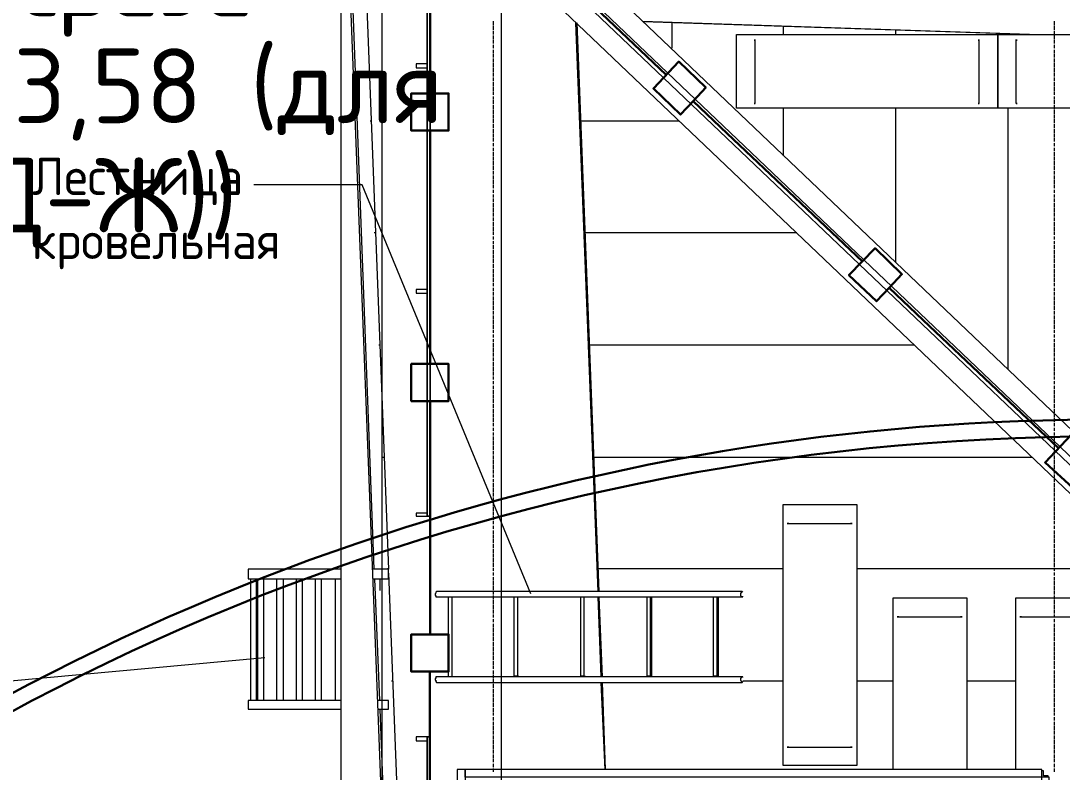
# Model space of a CAD drawing. Header units: millimetres. Extents: x -42533 to 645315, y 3457 to 82611.
# Drawn here: x 587005 to 592579, y 50586 to 54609 of the extents above; entities that cross this region are included whole.
import ezdxf

# ---------------------------------------------------------------- set-up
doc = ezdxf.new("R2010")
doc.units = ezdxf.units.MM
for name, color, linetype, true_color in [('PDF _!ЭОМ.Молниезащита', 7, 'Continuous', 0x954a95), ('PDF _Аннотация', 7, 'Continuous', 0xbababa), ('PDF _Антураж', 7, 'Continuous', 0xbababa), ('PDF _Каркас', 7, 'Continuous', 0xbababa), ('PDF _Крыша штриховка', 7, 'Continuous', 0xbababa), ('PDF _Обобщенные модели', 7, 'Continuous', 0xbababa), ('PDF _Оборудование', 7, 'Continuous', 0xbababa), ('PDF _Ограждение', 7, 'Continuous', 0xbababa), ('PDF _Оси', 7, 'Continuous', 0xbababa)]:
    doc.layers.add(name, color=color, linetype=linetype, true_color=true_color)
doc.layers.add('PDF _Линии', color=7, linetype='Continuous')
doc.layers.add('PDF _Текст', color=7, linetype='Continuous')
doc.styles.add('PDF GOST Common', font='GOST_Common.ttf')
doc.styles.add('PDF ISOCPEUR', font='isocpeur.ttf')

msp = doc.modelspace()

# ---------------------------------------------------------------- linework, layer by layer
at = {"layer": 'PDF _!ЭОМ.Молниезащита', "color": 1, "lineweight": 30}
msp.add_lwpolyline([(606301.1, 30064.4, 0.304456), (607186.6, 48735.9, 0.290106), (591089.9, 56784)], format="xyb", dxfattribs=at)
at = {"layer": 'PDF _!ЭОМ.Молниезащита', "color": 5, "lineweight": 30}
for points in [[(590458.8, 54319), (589734.6, 55009.4), (589336.4, 55386.3), (588819.7, 55373.6)], [(589196.7, 55373.6), (589196.7, 54470.3), (589196.7, 54220.4), (589294.1, 54220.4), (589294.1, 54021.3), (589095, 54021.3), (589095, 54220.4), (589196.7, 54220.4)], [(591509.2, 53319.5), (590784.9, 54005.6), (590602.8, 54179.2), (590535, 54107.2), (590391, 54247), (590526.6, 54391), (590670.6, 54251.2), (590602.8, 54179.2)], [(589196.7, 54021.3), (589196.7, 53021.8), (589196.7, 52771.9), (589294.1, 52771.9), (589294.1, 52572.8), (589095, 52572.8), (589095, 52771.9), (589196.7, 52771.9)], [(592559.5, 52319.9), (591835.3, 53006), (591653.2, 53179.7), (591585.4, 53107.7), (591437.2, 53247.5), (591576.9, 53391.5), (591720.9, 53251.7), (591653.2, 53179.7)], [(589196.7, 52572.8), (589196.7, 51573.3), (589196.7, 51323.4), (589294.1, 51323.4), (589294.1, 51124.3), (589095, 51124.3), (589095, 51323.4), (589196.7, 51323.4)], [(593609.9, 51316.1), (592885.7, 52006.5), (592703.5, 52180.2), (592635.8, 52108.2), (592487.5, 52243.7), (592627.3, 52391.9), (592771.3, 52252.2), (592703.5, 52180.2)], [(589194.6, 51124.3), (589194.6, 50124.8), (589194.6, 49874.9), (589292, 49874.9), (589292, 49675.8), (589092.9, 49675.8), (589092.9, 49874.9), (589194.6, 49874.9)]]:
    msp.add_lwpolyline(points, dxfattribs=at)
at = {"layer": 'PDF _!ЭОМ.Молниезащита', "lineweight": 30}
msp.add_lwpolyline([(602328.6, 32105.7, 0.359324), (602417.4, 47908.9, 0.35956), (586922.3, 50989.1, 0.362695), (581016.9, 36470.7)], format="xyb", dxfattribs=at)
at = {"layer": 'PDF _!ЭОМ.Молниезащита', "lineweight": 13}
msp.add_circle((592805, 40061.1), 16795.3, dxfattribs=at)
at = {"layer": 'PDF _!ЭОМ.Молниезащита', "color": 116, "lineweight": 30, "true_color": 0x136734}
msp.add_circle((592805, 40061.1), 12322.7, dxfattribs=at)
at = {"layer": 'PDF _Аннотация', "color": 8, "lineweight": 9}
for points in [[(589734.6, 51540.6), (588832.4, 53730.3), (588658.8, 53730.3), (588252.2, 53730.3)], [(588311.5, 51197.6), (586930.8, 51070.5), (586401.3, 51070.5), (585173.1, 51070.5)]]:
    msp.add_lwpolyline(points, dxfattribs=at)
at = {"layer": 'PDF _Антураж', "color": 8, "lineweight": 18}
for points in [[(588896, 51671.9), (588764.7, 55191.5), (588756.2, 55191.5)], [(588836.7, 55191.5), (588972.2, 51671.9)], [(590094.6, 51553.3), (589976, 54598.5)], [(589980.2, 54598.5), (590098.8, 51553.3)], [(590331.7, 54607), (592457.9, 54535)], [(592385.9, 54535), (590336, 54602.8)], [(588972.2, 51650.7), (589124.7, 47720.3), (588836.7, 40244.9)], [(588925.6, 50968.8), (588900.2, 51621.1)], [(590111.5, 51095.9), (590094.6, 51523.7)], [(590098.8, 51523.7), (590115.7, 51095.9)], [(590115.7, 51066.3), (590132.7, 50600.4), (590111.5, 51066.3)], [(588925.6, 50922.3), (589048.4, 47720.3), (589031.5, 47716.1)]]:
    msp.add_lwpolyline(points, dxfattribs=at)
at = {"layer": 'PDF _Каркас', "lineweight": 9}
for points in [[(590865.4, 51553.3), (589230.6, 51553.3), (589226.3, 51549.1), (589226.3, 51544.8), (589222.1, 51540.6), (589222.1, 51536.4), (589222.1, 51532.1), (589226.3, 51532.1), (589226.3, 51527.9), (589226.3, 51523.7), (589230.6, 51523.7), (590865.4, 51523.7), (590869.6, 51523.7), (590869.6, 51527.9)], [(589662.6, 51100.1), (589645.6, 51100.1), (589645.6, 51523.7)], [(589662.6, 51523.7), (589662.6, 51100.1), (589671, 51100.1)], [(590018.3, 51100.1), (590001.4, 51100.1), (590001.4, 51523.7), (590018.3, 51523.7), (590018.3, 51100.1), (590026.8, 51100.1)], [(590374.1, 51100.1), (590357.2, 51100.1), (590357.2, 51523.7), (590374.1, 51523.7), (590374.1, 51100.1), (590382.6, 51100.1), (590382.6, 51519.4)], [(590729.9, 51100.1), (590712.9, 51100.1), (590712.9, 51523.7), (590729.9, 51523.7), (590729.9, 51100.1), (590738.3, 51100.1), (590738.3, 51519.4)], [(590869.6, 51549.1), (590865.4, 51553.3), (590861.2, 51549.1), (590861.2, 51544.8), (590856.9, 51544.8), (590856.9, 51540.6), (590856.9, 51536.4), (590856.9, 51532.1), (590861.2, 51527.9), (590861.2, 51523.7), (590865.4, 51523.7)], [(590865.4, 51095.9), (589230.6, 51095.9), (589226.3, 51095.9), (589226.3, 51091.7), (589226.3, 51087.4), (589222.1, 51087.4), (589222.1, 51083.2), (589222.1, 51079), (589226.3, 51079), (589226.3, 51074.7), (589226.3, 51070.5), (589230.6, 51066.3), (590865.4, 51066.3), (590869.6, 51070.5)], [(590869.6, 51091.7), (590869.6, 51095.9), (590865.4, 51095.9), (590861.2, 51095.9), (590861.2, 51091.7), (590856.9, 51087.4), (590856.9, 51083.2), (590856.9, 51079), (590861.2, 51074.7), (590861.2, 51070.5), (590865.4, 51066.3)]]:
    msp.add_lwpolyline(points, dxfattribs=at)
msp.add_lwpolyline([(589294.1, 51523.7), (589311, 51523.7), (589311, 51095.9), (589294.1, 51095.9)], close=True, dxfattribs=at)
at = {"layer": 'PDF _Крыша штриховка', "color": 8, "lineweight": 9}
for points in [[(590488.5, 54598.5), (590488.5, 54463)], [(591085.6, 54577.4), (591085.6, 54535)], [(591687.1, 54556.2), (591687.1, 54535)], [(592288.5, 54535), (592288.5, 54535)], [(591085.6, 54141.1), (591085.6, 53887)], [(591687.1, 54141.1), (591687.1, 53315.2)], [(592288.5, 54141.1), (592288.5, 52743.5)], [(588874.8, 54073.4), (588879, 54073.4)], [(590001.4, 54073.4), (590530.8, 54073.4)], [(588896, 53476.2), (588904.4, 53476.2)], [(590022.6, 53476.2), (591157.6, 53476.2)], [(588921.4, 52874.7), (588925.6, 52874.7)], [(590048, 52874.7), (591788.7, 52874.7)], [(588942.6, 52273.3), (588951, 52273.3)], [(590069.2, 52273.3), (592415.5, 52273.3)], [(588968, 51676.1), (588972.2, 51676.1)], [(590090.3, 51676.1), (591085.6, 51676.1)], [(591479.5, 51676.1), (593046.6, 51676.1)], [(588989.1, 51074.7), (588997.6, 51074.7)], [(590869.6, 51074.7), (591085.6, 51074.7)], [(591479.5, 51074.7), (591674.4, 51074.7)], [(592068.2, 51074.7), (592330.8, 51074.7)]]:
    msp.add_lwpolyline(points, dxfattribs=at)
at = {"layer": 'PDF _Линии', "color": 8, "lineweight": 9}
for points in [[(581492.6, 32858.5), (588938.3, 32858.5), (588938.3, 55733.6)], [(553827.3, 24730.9), (582318.5, 24654.6), (582229.5, 32125.8), (589577.9, 32125.8), (589577.9, 54975.5), (598506, 54975.5), (598785.5, 20686.1), (592369, 20686.1), (592432.5, 12524.6), (585626.3, 12571.2), (585592.4, 14451.7), (550752.4, 14451.7), (550752.4, 12478), (543802.2, 12478), (543764.1, 20783.5), (537415.3, 20800.5), (537356, 32655.2)]]:
    msp.add_lwpolyline(points, dxfattribs=at)
msp.add_lwpolyline([(588718.1, 50168.4), (588946.8, 50168.4), (588752, 55204.2), (588718.1, 55212.7)], close=True, dxfattribs=at)
at = {"layer": 'PDF _Обобщенные модели', "color": 8, "lineweight": 9}
for points in [[(592233.4, 54535), (592233.4, 54530.8), (592233.4, 54513.8), (592233.4, 54505.4), (592233.4, 54166.5), (592233.4, 54162.3), (592233.4, 54158.1), (592233.4, 54141.1), (590835.8, 54141.1), (590835.8, 54158.1), (590835.8, 54162.3), (590835.8, 54166.5), (590835.8, 54505.4), (590835.8, 54513.8), (590835.8, 54530.8), (590835.8, 54535)], [(593635.3, 54535), (593635.3, 54530.8), (593635.3, 54513.8), (593635.3, 54505.4), (593635.3, 54166.5), (593635.3, 54162.3), (593635.3, 54158.1), (593635.3, 54141.1), (592233.4, 54141.1), (592233.4, 54158.1), (592233.4, 54162.3), (592233.4, 54166.5), (592233.4, 54505.4), (592233.4, 54513.8), (592233.4, 54530.8), (592233.4, 54535)], [(591085.6, 52019.2), (591102.6, 52019.2), (591106.8, 52019.2), (591111.1, 52019.2), (591449.9, 52019.2), (591458.4, 52019.2), (591462.6, 52019.2), (591479.5, 52019.2), (591479.5, 50621.5), (591462.6, 50621.5), (591458.4, 50621.5), (591449.9, 50621.5), (591111.1, 50621.5), (591106.8, 50621.5), (591102.6, 50621.5), (591085.6, 50621.5)]]:
    msp.add_lwpolyline(points, close=True, dxfattribs=at)
for points in [[(590933.2, 54501.1), (590933.2, 54509.6), (590933.2, 54166.5)], [(592131.8, 54501.1), (592131.8, 54509.6), (592131.8, 54166.5)], [(592330.8, 54509.6), (592330.8, 54166.5)], [(592335.1, 54501.1), (592335.1, 54509.6)], [(590933.2, 54162.3), (590933.2, 54170.8)], [(592131.8, 54162.3), (592131.8, 54170.8)], [(592335.1, 54162.3), (592335.1, 54170.8)], [(591115.3, 51917.6), (591106.8, 51917.6), (591454.1, 51917.6), (591445.6, 51917.6)], [(591674.4, 50600.4), (591674.4, 51519.4), (591691.3, 51519.4), (591699.8, 51519.4), (592038.6, 51519.4), (592042.8, 51519.4), (592047.1, 51519.4), (592064, 51519.4), (592068.2, 51519.4), (592068.2, 50600.4)], [(592330.8, 50600.4), (592330.8, 51519.4), (592347.8, 51519.4), (592356.2, 51519.4), (592695.1, 51519.4), (592699.3, 51519.4), (592703.5, 51519.4), (592720.5, 51519.4), (592724.7, 51519.4), (592724.7, 50121.8), (592720.5, 50121.8), (592703.5, 50121.8), (592699.3, 50121.8), (592695.1, 50121.8), (592508.7, 50121.8)], [(591704, 51417.8), (591695.5, 51417.8), (592042.8, 51417.8), (592034.4, 51417.8)], [(592360.5, 51417.8), (592352, 51417.8), (592699.3, 51417.8), (592690.8, 51417.8)], [(591115.3, 50719), (591106.8, 50719), (591454.1, 50719), (591445.6, 50719)]]:
    msp.add_lwpolyline(points, dxfattribs=at)
at = {"layer": 'PDF _Оборудование', "color": 8, "lineweight": 18}
for points in [[(588718.1, 51671.9), (588447, 51671.9), (588222.5, 51671.9), (588222.5, 51621.1), (588447, 51621.1), (588718.1, 51621.1), (588718.1, 50968.8), (588447, 50968.8), (588222.5, 50968.8), (588222.5, 50922.3), (588447, 50922.3), (588718.1, 50922.3)], [(588235.3, 50968.8), (588235.3, 51621.1)], [(588264.9, 51621.1), (588264.9, 50968.8)], [(588273.4, 50968.8), (588273.4, 51621.1)], [(588303, 51621.1), (588303, 50968.8)], [(588375, 50968.8), (588375, 51621.1)], [(588408.9, 51621.1), (588408.9, 50968.8)], [(588480.9, 50968.8), (588480.9, 51621.1)], [(588510.5, 51621.1), (588510.5, 50968.8)], [(588582.6, 50968.8), (588582.6, 51621.1)], [(588612.2, 51621.1), (588612.2, 50968.8)]]:
    msp.add_lwpolyline(points, dxfattribs=at)
at = {"layer": 'PDF _Оборудование', "lineweight": 18}
for points in [[(588891.7, 51621.1), (588972.2, 51621.1), (588972.2, 51671.9), (588887.5, 51671.9)], [(588688.4, 50968.8), (588688.4, 51621.1)], [(588925.6, 51621.1), (588925.6, 51557.6)], [(588917.1, 50922.3), (588972.2, 50922.3), (588972.2, 50968.8), (588917.1, 50968.8)]]:
    msp.add_lwpolyline(points, dxfattribs=at)
at = {"layer": 'PDF _Ограждение', "color": 8, "lineweight": 9}
for points in [[(589196.7, 55373.6), (589196.7, 51955.7), (589179.7, 51955.7), (589179.7, 55382.1), (589188.2, 55382.1), (589179.7, 55382.1), (589179.7, 51955.7), (589196.7, 51955.7)], [(589120.4, 54357.1), (589158.6, 54357.1), (589179.7, 54357.1), (589179.7, 54378.3), (589158.6, 54378.3), (589120.4, 54378.3)], [(589120.4, 53150), (589158.6, 53150), (589179.7, 53150), (589179.7, 53171.2), (589158.6, 53171.2), (589120.4, 53171.2)], [(589120.4, 51955.7), (589158.6, 51955.7), (589179.7, 51955.7), (589179.7, 51972.6), (589158.6, 51972.6), (589120.4, 51972.6)], [(589120.4, 50752.8), (589158.6, 50752.8), (589179.7, 50752.8), (589179.7, 50774), (589158.6, 50774), (589120.4, 50774)], [(589196.7, 50774), (589179.7, 50774), (589179.7, 32612.8), (589179.7, 50774), (589196.7, 50774), (589196.7, 32604.4), (589188.2, 32604.4), (589196.7, 32604.4)], [(592470.6, 50558), (592470.6, 50600.4), (589383, 50600.4), (589383, 46373.5), (589340.7, 46373.5), (589340.7, 46331.1), (592470.6, 46331.1), (592470.6, 50558), (589383, 50558), (589383, 50600.4), (589340.7, 50600.4), (589340.7, 46373.5), (592470.6, 46373.5), (592470.6, 46331.1), (592508.7, 46331.1), (592508.7, 50558)]]:
    msp.add_lwpolyline(points, close=True, dxfattribs=at)
for points in [[(589323.7, 55373.6), (594147.8, 50774), (598976.1, 55373.6)], [(598925.3, 55373.6), (594147.8, 50820.6), (589374.6, 55373.6)], [(589531.3, 55373.6), (594147.8, 50968.8), (594147.8, 50820.6), (594147.8, 50795.2), (594147.8, 50774), (594147.8, 50625.8), (594135.1, 50634.3)], [(594130.9, 50638.5), (589196.7, 55344)], [(592504.5, 50558), (592504.5, 50566.5), (592479.1, 50566.5), (592479.1, 50591.9), (592470.6, 50591.9)]]:
    msp.add_lwpolyline(points, dxfattribs=at)
at = {"layer": 'PDF _Оси', "color": 8, "lineweight": 9}
for points in [[(589535.5, 54585.8), (589535.5, 54607)], [(589535.5, 54560.4), (589535.5, 54581.6)], [(592538.4, 54585.8), (592538.4, 54607)], [(592538.4, 54560.4), (592538.4, 54581.6)], [(589535.5, 54535), (589535.5, 54556.2)], [(589535.5, 54509.6), (589535.5, 54530.8)], [(592538.4, 54535), (592538.4, 54556.2)], [(592538.4, 54509.6), (592538.4, 54530.8)], [(589535.5, 54488.4), (589535.5, 54505.4)], [(589535.5, 54484.2), (589535.5, 54484.2)], [(589535.5, 54463), (589535.5, 54479.9)], [(589535.5, 54458.8), (589535.5, 54458.8)], [(592538.4, 54488.4), (592538.4, 54505.4)], [(592538.4, 54484.2), (592538.4, 54484.2)], [(592538.4, 54463), (592538.4, 54479.9)], [(592538.4, 54458.8), (592538.4, 54458.8)], [(589535.5, 54437.6), (589535.5, 54454.5)], [(589535.5, 54412.2), (589535.5, 54433.4)], [(589535.5, 54386.8), (589535.5, 54407.9)], [(592538.4, 54437.6), (592538.4, 54454.5)], [(592538.4, 54412.2), (592538.4, 54433.4)], [(592538.4, 54386.8), (592538.4, 54407.9)], [(589535.5, 54361.4), (589535.5, 54382.5)], [(589535.5, 54335.9), (589535.5, 54357.1)], [(592538.4, 54361.4), (592538.4, 54382.5)], [(592538.4, 54335.9), (592538.4, 54357.1)], [(589535.5, 54310.5), (589535.5, 54331.7)], [(589535.5, 54285.1), (589535.5, 54306.3)], [(592538.4, 54310.5), (592538.4, 54331.7)], [(592538.4, 54285.1), (592538.4, 54306.3)], [(589535.5, 54259.7), (589535.5, 54280.9)], [(589535.5, 54234.3), (589535.5, 54255.5)], [(592538.4, 54259.7), (592538.4, 54280.9)], [(592538.4, 54234.3), (592538.4, 54255.5)], [(589535.5, 54213.1), (589535.5, 54230.1)], [(589535.5, 54208.9), (589535.5, 54208.9)], [(589535.5, 54187.7), (589535.5, 54204.6)], [(589535.5, 54162.3), (589535.5, 54183.5)], [(592538.4, 54213.1), (592538.4, 54230.1)], [(592538.4, 54208.9), (592538.4, 54208.9)], [(592538.4, 54187.7), (592538.4, 54204.6)], [(592538.4, 54162.3), (592538.4, 54183.5)], [(589535.5, 54136.9), (589535.5, 54158.1)], [(589535.5, 54111.5), (589535.5, 54132.6)], [(592538.4, 54136.9), (592538.4, 54158.1)], [(592538.4, 54111.5), (592538.4, 54132.6)], [(589535.5, 54086.1), (589535.5, 54107.2)], [(589535.5, 54060.6), (589535.5, 54081.8)], [(592538.4, 54086.1), (592538.4, 54107.2)], [(592538.4, 54060.6), (592538.4, 54081.8)], [(589535.5, 54035.2), (589535.5, 54056.4)], [(589535.5, 54009.8), (589535.5, 54031)], [(592538.4, 54035.2), (592538.4, 54056.4)], [(592538.4, 54009.8), (592538.4, 54031)], [(589535.5, 53984.4), (589535.5, 54005.6)], [(589535.5, 53963.2), (589535.5, 53980.2)], [(589535.5, 53959), (589535.5, 53959)], [(589535.5, 53937.8), (589535.5, 53954.8)], [(592538.4, 53984.4), (592538.4, 54005.6)], [(592538.4, 53963.2), (592538.4, 53980.2)], [(592538.4, 53959), (592538.4, 53959)], [(592538.4, 53937.8), (592538.4, 53954.8)], [(589535.5, 53933.6), (589535.5, 53933.6)], [(589535.5, 53912.4), (589535.5, 53929.4)], [(589535.5, 53887), (589535.5, 53908.2)], [(592538.4, 53933.6), (592538.4, 53933.6)], [(592538.4, 53912.4), (592538.4, 53929.4)], [(592538.4, 53887), (592538.4, 53908.2)], [(589535.5, 53861.6), (589535.5, 53882.8)], [(589535.5, 53836.2), (589535.5, 53857.3)], [(592538.4, 53861.6), (592538.4, 53882.8)], [(592538.4, 53836.2), (592538.4, 53857.3)], [(589535.5, 53810.8), (589535.5, 53831.9)], [(589535.5, 53785.3), (589535.5, 53806.5)], [(592538.4, 53810.8), (592538.4, 53831.9)], [(592538.4, 53785.3), (592538.4, 53806.5)], [(589535.5, 53759.9), (589535.5, 53781.1)], [(589535.5, 53734.5), (589535.5, 53755.7)], [(592538.4, 53759.9), (592538.4, 53781.1)], [(592538.4, 53734.5), (592538.4, 53755.7)], [(589535.5, 53713.3), (589535.5, 53730.3)], [(589535.5, 53709.1), (589535.5, 53709.1)], [(589535.5, 53687.9), (589535.5, 53704.9)], [(589535.5, 53683.7), (589535.5, 53683.7)], [(589535.5, 53662.5), (589535.5, 53679.5)], [(592538.4, 53713.3), (592538.4, 53730.3)], [(592538.4, 53709.1), (592538.4, 53709.1)], [(592538.4, 53687.9), (592538.4, 53704.9)], [(592538.4, 53683.7), (592538.4, 53683.7)], [(592538.4, 53662.5), (592538.4, 53679.5)], [(589535.5, 53637.1), (589535.5, 53658.3)], [(589535.5, 53611.7), (589535.5, 53632.9)], [(592538.4, 53637.1), (592538.4, 53658.3)], [(592538.4, 53611.7), (592538.4, 53632.9)], [(589535.5, 53586.3), (589535.5, 53607.5)], [(589535.5, 53560.9), (589535.5, 53582.1)], [(592538.4, 53586.3), (592538.4, 53607.5)], [(592538.4, 53560.9), (592538.4, 53582.1)], [(589535.5, 53535.5), (589535.5, 53556.6)], [(589535.5, 53510.1), (589535.5, 53531.2)], [(592538.4, 53535.5), (592538.4, 53556.6)], [(592538.4, 53510.1), (592538.4, 53531.2)], [(589535.5, 53484.6), (589535.5, 53505.8)], [(589535.5, 53463.5), (589535.5, 53480.4)], [(589535.5, 53459.2), (589535.5, 53459.2)], [(589535.5, 53438.1), (589535.5, 53455)], [(592538.4, 53484.6), (592538.4, 53505.8)], [(592538.4, 53463.5), (592538.4, 53480.4)], [(592538.4, 53459.2), (592538.4, 53459.2)], [(592538.4, 53438.1), (592538.4, 53455)], [(589535.5, 53433.8), (589535.5, 53433.8)], [(589535.5, 53412.6), (589535.5, 53429.6)], [(589535.5, 53387.2), (589535.5, 53408.4)], [(592538.4, 53433.8), (592538.4, 53433.8)], [(592538.4, 53412.6), (592538.4, 53429.6)], [(592538.4, 53387.2), (592538.4, 53408.4)], [(589535.5, 53361.8), (589535.5, 53383)], [(589535.5, 53336.4), (589535.5, 53357.6)], [(592538.4, 53361.8), (592538.4, 53383)], [(592538.4, 53336.4), (592538.4, 53357.6)], [(589535.5, 53311), (589535.5, 53332.2)], [(589535.5, 53285.6), (589535.5, 53306.8)], [(592538.4, 53311), (592538.4, 53332.2)], [(592538.4, 53285.6), (592538.4, 53306.8)], [(589535.5, 53260.2), (589535.5, 53281.3)], [(589535.5, 53234.8), (589535.5, 53255.9)], [(589535.5, 53209.3), (589535.5, 53230.5)], [(592538.4, 53260.2), (592538.4, 53281.3)], [(592538.4, 53234.8), (592538.4, 53255.9)], [(592538.4, 53209.3), (592538.4, 53230.5)], [(589535.5, 53188.2), (589535.5, 53205.1)], [(589535.5, 53183.9), (589535.5, 53183.9)], [(589535.5, 53162.8), (589535.5, 53179.7)], [(592538.4, 53188.2), (592538.4, 53205.1)], [(592538.4, 53183.9), (592538.4, 53183.9)], [(592538.4, 53162.8), (592538.4, 53179.7)], [(589535.5, 53137.3), (589535.5, 53158.5)], [(589535.5, 53111.9), (589535.5, 53133.1)], [(592538.4, 53137.3), (592538.4, 53158.5)], [(592538.4, 53111.9), (592538.4, 53133.1)], [(589535.5, 53086.5), (589535.5, 53107.7)], [(589535.5, 53061.1), (589535.5, 53082.3)], [(592538.4, 53086.5), (592538.4, 53107.7)], [(592538.4, 53061.1), (592538.4, 53082.3)], [(589535.5, 53035.7), (589535.5, 53056.9)], [(589535.5, 53010.3), (589535.5, 53031.5)], [(592538.4, 53035.7), (592538.4, 53056.9)], [(592538.4, 53010.3), (592538.4, 53031.5)], [(589535.5, 52984.9), (589535.5, 53006)], [(589535.5, 52959.5), (589535.5, 52980.6)], [(589535.5, 52938.3), (589535.5, 52955.2)], [(592538.4, 52984.9), (592538.4, 53006)], [(592538.4, 52959.5), (592538.4, 52980.6)], [(592538.4, 52938.3), (592538.4, 52955.2)], [(589535.5, 52934), (589535.5, 52934)], [(589535.5, 52912.9), (589535.5, 52929.8)], [(589535.5, 52908.6), (589535.5, 52908.6)], [(589535.5, 52887.5), (589535.5, 52904.4)], [(592538.4, 52934), (592538.4, 52934)], [(592538.4, 52912.9), (592538.4, 52929.8)], [(592538.4, 52908.6), (592538.4, 52908.6)], [(592538.4, 52887.5), (592538.4, 52904.4)], [(589535.5, 52862), (589535.5, 52883.2)], [(589535.5, 52836.6), (589535.5, 52857.8)], [(592538.4, 52862), (592538.4, 52883.2)], [(592538.4, 52836.6), (592538.4, 52857.8)], [(589535.5, 52811.2), (589535.5, 52832.4)], [(589535.5, 52785.8), (589535.5, 52807)], [(592538.4, 52811.2), (592538.4, 52832.4)], [(592538.4, 52785.8), (592538.4, 52807)], [(589535.5, 52760.4), (589535.5, 52781.6)], [(589535.5, 52735), (589535.5, 52756.2)], [(589535.5, 52709.6), (589535.5, 52730.7)], [(592538.4, 52760.4), (592538.4, 52781.6)], [(592538.4, 52735), (592538.4, 52756.2)], [(592538.4, 52709.6), (592538.4, 52730.7)], [(589535.5, 52688.4), (589535.5, 52705.3)], [(589535.5, 52684.2), (589535.5, 52684.2)], [(589535.5, 52663), (589535.5, 52679.9)], [(592538.4, 52688.4), (592538.4, 52705.3)], [(592538.4, 52684.2), (592538.4, 52684.2)], [(592538.4, 52663), (592538.4, 52679.9)], [(589535.5, 52658.7), (589535.5, 52658.7)], [(589535.5, 52637.6), (589535.5, 52654.5)], [(589535.5, 52612.2), (589535.5, 52633.3)], [(592538.4, 52658.7), (592538.4, 52658.7)], [(592538.4, 52637.6), (592538.4, 52654.5)], [(592538.4, 52612.2), (592538.4, 52633.3)], [(589535.5, 52586.7), (589535.5, 52607.9)], [(589535.5, 52561.3), (589535.5, 52582.5)], [(592538.4, 52586.7), (592538.4, 52607.9)], [(592538.4, 52561.3), (592538.4, 52582.5)], [(589535.5, 52535.9), (589535.5, 52557.1)], [(589535.5, 52510.5), (589535.5, 52531.7)], [(589535.5, 52485.1), (589535.5, 52506.3)], [(592538.4, 52535.9), (592538.4, 52557.1)], [(592538.4, 52510.5), (592538.4, 52531.7)], [(592538.4, 52485.1), (592538.4, 52506.3)], [(589535.5, 52459.7), (589535.5, 52480.9)], [(589535.5, 52438.5), (589535.5, 52455.4)], [(592538.4, 52459.7), (592538.4, 52480.9)], [(592538.4, 52438.5), (592538.4, 52455.4)], [(589535.5, 52434.3), (589535.5, 52434.3)], [(589535.5, 52413.1), (589535.5, 52430)], [(589535.5, 52408.9), (589535.5, 52408.9)], [(589535.5, 52387.7), (589535.5, 52404.6)], [(592538.4, 52434.3), (592538.4, 52434.3)], [(592538.4, 52413.1), (592538.4, 52430)], [(592538.4, 52408.9), (592538.4, 52408.9)], [(592538.4, 52387.7), (592538.4, 52404.6)], [(589535.5, 52362.3), (589535.5, 52383.4)], [(589535.5, 52336.9), (589535.5, 52358)], [(592538.4, 52362.3), (592538.4, 52383.4)], [(592538.4, 52336.9), (592538.4, 52358)], [(589535.5, 52311.4), (589535.5, 52332.6)], [(589535.5, 52286), (589535.5, 52307.2)], [(589535.5, 52260.6), (589535.5, 52281.8)], [(592538.4, 52311.4), (592538.4, 52332.6)], [(592538.4, 52286), (592538.4, 52307.2)], [(592538.4, 52260.6), (592538.4, 52281.8)], [(589535.5, 52235.2), (589535.5, 52256.4)], [(589535.5, 52209.8), (589535.5, 52231)], [(592538.4, 52235.2), (592538.4, 52256.4)], [(592538.4, 52209.8), (592538.4, 52231)], [(589535.5, 52184.4), (589535.5, 52205.6)], [(589535.5, 52163.2), (589535.5, 52180.2)], [(592538.4, 52184.4), (592538.4, 52205.6)], [(592538.4, 52163.2), (592538.4, 52180.2)], [(589535.5, 52159), (589535.5, 52159)], [(589535.5, 52137.8), (589535.5, 52154.7)], [(589535.5, 52112.4), (589535.5, 52133.6)], [(592538.4, 52159), (592538.4, 52159)], [(592538.4, 52137.8), (592538.4, 52154.7)], [(592538.4, 52112.4), (592538.4, 52133.6)], [(589535.5, 52087), (589535.5, 52108.2)], [(589535.5, 52061.6), (589535.5, 52082.7)], [(592538.4, 52087), (592538.4, 52108.2)], [(592538.4, 52061.6), (592538.4, 52082.7)], [(589535.5, 52036.2), (589535.5, 52057.3)], [(589535.5, 52010.7), (589535.5, 52031.9)], [(589535.5, 51985.3), (589535.5, 52006.5)], [(592538.4, 52036.2), (592538.4, 52057.3)], [(592538.4, 52010.7), (592538.4, 52031.9)], [(592538.4, 51985.3), (592538.4, 52006.5)], [(589535.5, 51959.9), (589535.5, 51981.1)], [(589535.5, 51934.5), (589535.5, 51955.7)], [(592538.4, 51959.9), (592538.4, 51981.1)], [(592538.4, 51934.5), (592538.4, 51955.7)], [(589535.5, 51913.3), (589535.5, 51930.3)], [(589535.5, 51909.1), (589535.5, 51909.1)], [(589535.5, 51887.9), (589535.5, 51904.9)], [(592538.4, 51913.3), (592538.4, 51930.3)], [(592538.4, 51909.1), (592538.4, 51909.1)], [(592538.4, 51887.9), (592538.4, 51904.9)], [(589535.5, 51883.7), (589535.5, 51883.7)], [(589535.5, 51862.5), (589535.5, 51879.4)], [(589535.5, 51837.1), (589535.5, 51858.3)], [(592538.4, 51883.7), (592538.4, 51883.7)], [(592538.4, 51862.5), (592538.4, 51879.4)], [(592538.4, 51837.1), (592538.4, 51858.3)], [(589535.5, 51811.7), (589535.5, 51832.9)], [(589535.5, 51786.3), (589535.5, 51807.4)], [(589535.5, 51760.9), (589535.5, 51782)], [(592538.4, 51811.7), (592538.4, 51832.9)], [(592538.4, 51786.3), (592538.4, 51807.4)], [(592538.4, 51760.9), (592538.4, 51782)], [(589535.5, 51735.4), (589535.5, 51756.6)], [(589535.5, 51710), (589535.5, 51731.2)], [(592538.4, 51735.4), (592538.4, 51756.6)], [(592538.4, 51710), (592538.4, 51731.2)], [(589535.5, 51684.6), (589535.5, 51705.8)], [(589535.5, 51663.4), (589535.5, 51680.4)], [(592538.4, 51684.6), (592538.4, 51705.8)], [(592538.4, 51663.4), (592538.4, 51680.4)], [(589535.5, 51659.2), (589535.5, 51659.2)], [(589535.5, 51638), (589535.5, 51655)], [(589535.5, 51633.8), (589535.5, 51633.8)], [(589535.5, 51612.6), (589535.5, 51629.6)], [(592538.4, 51659.2), (592538.4, 51659.2)], [(592538.4, 51638), (592538.4, 51655)], [(592538.4, 51633.8), (592538.4, 51633.8)], [(592538.4, 51612.6), (592538.4, 51629.6)], [(589535.5, 51587.2), (589535.5, 51608.4)], [(589535.5, 51561.8), (589535.5, 51583)], [(589535.5, 51536.4), (589535.5, 51557.6)], [(592538.4, 51587.2), (592538.4, 51608.4)], [(592538.4, 51561.8), (592538.4, 51583)], [(592538.4, 51536.4), (592538.4, 51557.6)], [(589535.5, 51511), (589535.5, 51532.1)], [(589535.5, 51485.6), (589535.5, 51506.7)], [(592538.4, 51511), (592538.4, 51532.1)], [(592538.4, 51485.6), (592538.4, 51506.7)], [(589535.5, 51460.1), (589535.5, 51481.3)], [(589535.5, 51434.7), (589535.5, 51455.9)], [(592538.4, 51460.1), (592538.4, 51481.3)], [(592538.4, 51434.7), (592538.4, 51455.9)], [(589535.5, 51413.6), (589535.5, 51430.5)], [(589535.5, 51409.3), (589535.5, 51409.3)], [(589535.5, 51388.1), (589535.5, 51405.1)], [(592538.4, 51413.6), (592538.4, 51430.5)], [(592538.4, 51409.3), (592538.4, 51409.3)], [(592538.4, 51388.1), (592538.4, 51405.1)], [(589535.5, 51383.9), (589535.5, 51383.9)], [(589535.5, 51362.7), (589535.5, 51379.7)], [(589535.5, 51337.3), (589535.5, 51358.5)], [(592538.4, 51383.9), (592538.4, 51383.9)], [(592538.4, 51362.7), (592538.4, 51379.7)], [(592538.4, 51337.3), (592538.4, 51358.5)], [(589535.5, 51311.9), (589535.5, 51333.1)], [(589535.5, 51286.5), (589535.5, 51307.7)], [(589535.5, 51261.1), (589535.5, 51282.3)], [(592538.4, 51311.9), (592538.4, 51333.1)], [(592538.4, 51286.5), (592538.4, 51307.7)], [(592538.4, 51261.1), (592538.4, 51282.3)], [(589535.5, 51235.7), (589535.5, 51256.8)], [(589535.5, 51210.3), (589535.5, 51231.4)], [(592538.4, 51235.7), (592538.4, 51256.8)], [(592538.4, 51210.3), (592538.4, 51231.4)], [(589535.5, 51184.8), (589535.5, 51206)], [(589535.5, 51159.4), (589535.5, 51180.6)], [(592538.4, 51184.8), (592538.4, 51206)], [(592538.4, 51159.4), (592538.4, 51180.6)], [(589535.5, 51138.3), (589535.5, 51155.2)], [(589535.5, 51134), (589535.5, 51134)], [(589535.5, 51112.8), (589535.5, 51129.8)], [(592538.4, 51138.3), (592538.4, 51155.2)], [(592538.4, 51134), (592538.4, 51134)], [(592538.4, 51112.8), (592538.4, 51129.8)], [(589535.5, 51087.4), (589535.5, 51108.6)], [(589535.5, 51062), (589535.5, 51083.2)], [(589535.5, 51036.6), (589535.5, 51057.8)], [(592538.4, 51087.4), (592538.4, 51108.6)], [(592538.4, 51062), (592538.4, 51083.2)], [(592538.4, 51036.6), (592538.4, 51057.8)], [(589535.5, 51011.2), (589535.5, 51032.4)], [(589535.5, 50985.8), (589535.5, 51007)], [(592538.4, 51011.2), (592538.4, 51032.4)], [(592538.4, 50985.8), (592538.4, 51007)], [(589535.5, 50960.4), (589535.5, 50981.5)], [(589535.5, 50935), (589535.5, 50956.1)], [(592538.4, 50960.4), (592538.4, 50981.5)], [(592538.4, 50935), (592538.4, 50956.1)], [(589535.5, 50909.5), (589535.5, 50930.7)], [(589535.5, 50888.4), (589535.5, 50905.3)], [(592538.4, 50909.5), (592538.4, 50930.7)], [(592538.4, 50888.4), (592538.4, 50905.3)], [(589535.5, 50884.1), (589535.5, 50884.1)], [(589535.5, 50863), (589535.5, 50879.9)], [(589535.5, 50858.7), (589535.5, 50858.7)], [(589535.5, 50837.5), (589535.5, 50854.5)], [(589535.5, 50812.1), (589535.5, 50833.3)], [(592538.4, 50884.1), (592538.4, 50884.1)], [(592538.4, 50863), (592538.4, 50879.9)], [(592538.4, 50858.7), (592538.4, 50858.7)], [(592538.4, 50837.5), (592538.4, 50854.5)], [(592538.4, 50812.1), (592538.4, 50833.3)], [(589535.5, 50786.7), (589535.5, 50807.9)], [(589535.5, 50761.3), (589535.5, 50782.5)], [(592538.4, 50786.7), (592538.4, 50807.9)], [(592538.4, 50761.3), (592538.4, 50782.5)], [(589535.5, 50735.9), (589535.5, 50757.1)], [(589535.5, 50710.5), (589535.5, 50731.7)], [(592538.4, 50735.9), (592538.4, 50757.1)], [(592538.4, 50710.5), (592538.4, 50731.7)], [(589535.5, 50685.1), (589535.5, 50706.3)], [(589535.5, 50659.7), (589535.5, 50680.8)], [(592538.4, 50685.1), (592538.4, 50706.3)], [(592538.4, 50659.7), (592538.4, 50680.8)], [(589535.5, 50638.5), (589535.5, 50655.4)], [(589535.5, 50634.3), (589535.5, 50634.3)], [(589535.5, 50613.1), (589535.5, 50630)], [(592538.4, 50638.5), (592538.4, 50655.4)], [(592538.4, 50634.3), (592538.4, 50634.3)], [(592538.4, 50613.1), (592538.4, 50630)], [(589535.5, 50608.8), (589535.5, 50608.8)], [(589535.5, 50587.7), (589535.5, 50604.6)], [(592538.4, 50608.8), (592538.4, 50608.8)], [(592538.4, 50587.7), (592538.4, 50604.6)]]:
    msp.add_lwpolyline(points, dxfattribs=at)

# ---------------------------------------------------------------- texts
at = {"layer": 'PDF _Текст', "color": 7, "attachment_point": 4}
for s, insert, char_height, style in [('на уровне нижнего среза', (581938.8, 54778.4), 400.051, 'PDF ISOCPEUR'), ('кровли (отм.+15,9 и +3,58 (для', (581464.4, 54206.6), 400.051, 'PDF ISOCPEUR'), ('части здания 6-7;Д-Ж))', (582104, 53634.8), 400.051, 'PDF ISOCPEUR'), ('Лестница', (587063.7, 53749.1), 200.02, 'PDF GOST Common'), ('кровельная', (587063.7, 53406), 200.02, 'PDF GOST Common')]:
    msp.add_mtext(s, dxfattribs=dict(at, insert=insert, char_height=char_height, style=style))

doc.saveas('drawing.dxf')
